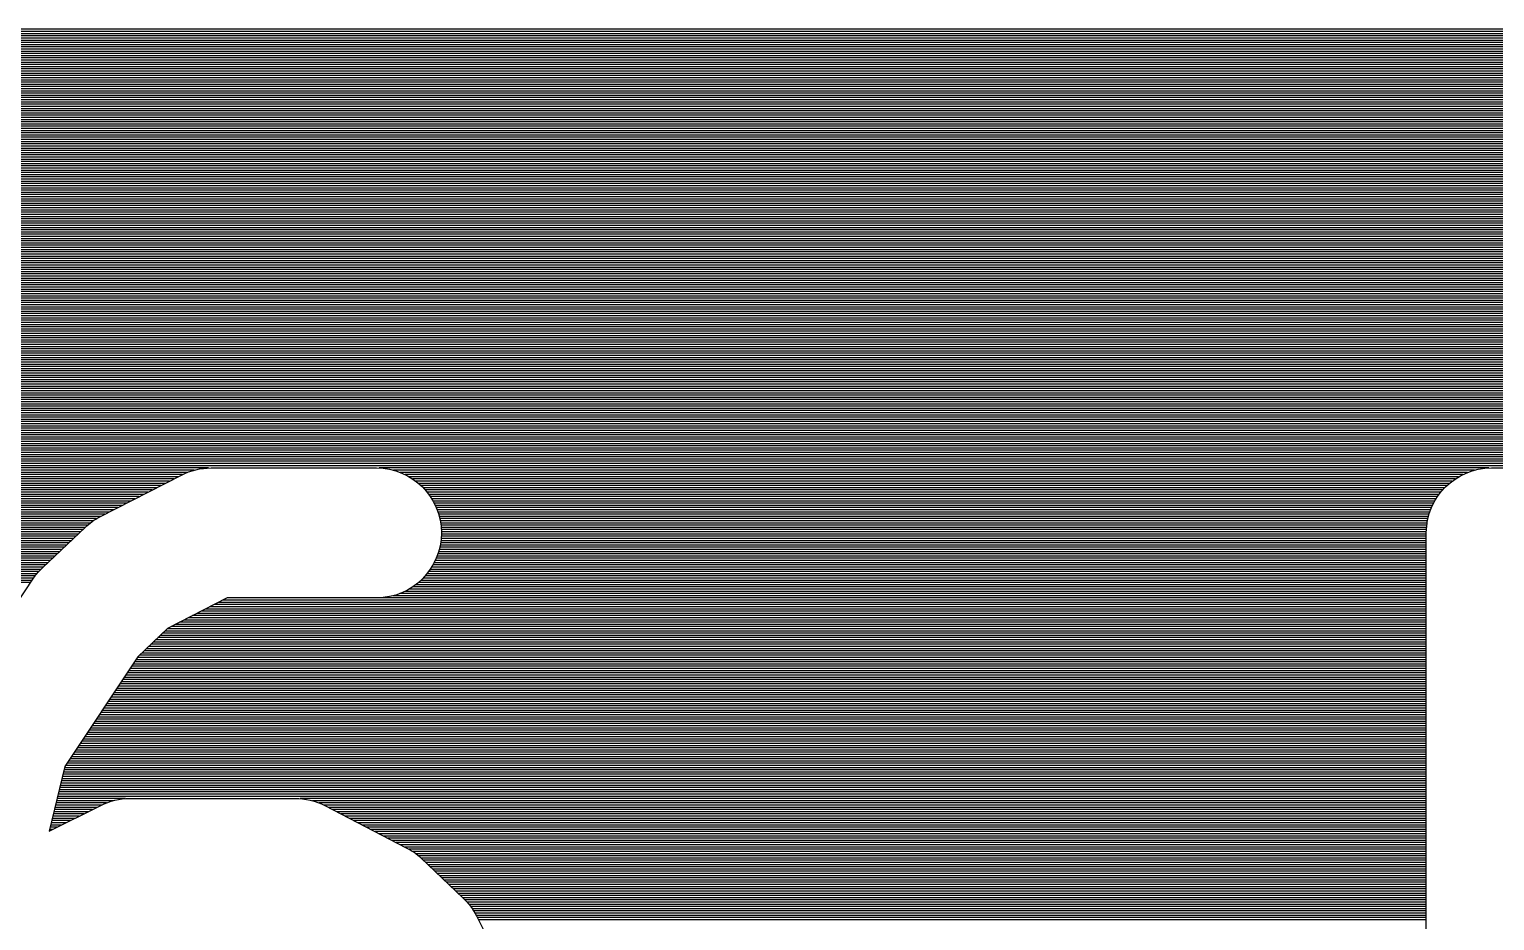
# Model space of a CAD drawing. Extents: x 0 to 5.72, y -4.73 to 0.03.
# Drawn here: x 2.209 to 3.898, y -1.007 to 0.02 of the extents above; entities that cross this region are included whole.
import ezdxf

# ---------------------------------------------------------------- set-up
doc = ezdxf.new("R2010")
doc.units = 0
doc.layers.get('0').update_dxf_attribs({"linetype": 'CONTINUOUS'})
doc.layers.add('Layer_1', color=7, linetype='CONTINUOUS')

msp = doc.modelspace()

# ---------------------------------------------------------------- linework, layer by layer
at = {"color": 7}
for points in [[(0, 0.0197), (0, -2.032371), (5.72058, -2.032371), (5.72058, 0.0197)], [(2.418456, -0.485697)], [(3.894335, -0.485697)]]:
    msp.add_lwpolyline(points, close=True, dxfattribs=at)
for points in [[(2.418456, -0.485697), (2.609144, -0.485697)], [(3.894335, -0.485697), (4.27519, -0.485697)], [(2.2903, -0.542024), (2.384351, -0.493964)], [(2.224669, -0.600418), (2.273244, -0.554429)], [(3.819403, -1.561602), (3.819403, -1.08411), (3.819403, -0.560627)], [(2.117699, -0.758033), (2.213821, -0.612821)], [(2.609144, -0.635559), (2.437059, -0.635559), (2.368331, -0.6707), (2.334224, -0.703255), (2.24999, -0.829861), (2.231903, -0.904276), (2.291331, -0.874819)], [(2.324923, -0.866552), (2.515093, -0.866552)], [(2.549715, -0.874819), (2.643248, -0.923397)], [(2.66082, -0.935282), (2.708879, -0.981276)], [(2.724381, -1.001944), (2.772958, -1.098581)]]:
    msp.add_lwpolyline(points, dxfattribs=at)
for points in [[(2.384351, -0.493964), (2.394906, -0.48855), (2.406594, -0.485717), (2.418456, -0.485697)], [(2.609144, -0.485697), (2.65051, -0.485735), (2.684035, -0.51926), (2.684074, -0.560627)], [(3.819403, -0.560627), (3.819445, -0.519261), (3.852969, -0.485738), (3.894335, -0.485697)], [(2.273244, -0.554429), (2.278317, -0.549511), (2.284059, -0.545335), (2.2903, -0.542024)], [(2.684074, -0.560627), (2.684036, -0.601994), (2.650511, -0.635521), (2.609144, -0.635559)], [(2.213821, -0.612821), (2.21697, -0.608301), (2.220608, -0.604142), (2.224669, -0.600418)], [(2.291331, -0.874819), (2.301731, -0.869484), (2.313234, -0.866653), (2.324923, -0.866552)], [(2.515093, -0.866552), (2.52713, -0.86649), (2.539005, -0.869325), (2.549715, -0.874819)], [(2.643248, -0.923397), (2.649639, -0.926506), (2.655555, -0.930508), (2.66082, -0.935282)], [(2.708879, -0.981276), (2.715203, -0.987217), (2.720448, -0.99421), (2.724381, -1.001944)]]:
    msp.add_open_spline(points, degree=3, dxfattribs=at)
at = {"layer": 'Layer_1', "color": 4}
for points in [[(0, -2.032371), (5.720587, -2.032371), (5.720587, -2.032371), (5.720587, -2.032371), (5.720587, -2.032371), (5.720587, -2.032371), (5.720587, 0.0197), (5.720587, 0.0197), (5.720587, 0.0197), (0, 0.0197)], [(0, -2.029831), (5.718047, -2.029831), (5.718047, 0.01716), (0.00254, 0.01716)], [(0.00254, -2.027291), (5.715507, -2.027291), (5.715507, 0.01462), (0.00508, 0.01462)], [(0.00508, -2.024751), (5.712967, -2.024751), (5.712967, 0.01208), (0.00762, 0.01208)], [(0.00762, -2.022211), (5.710427, -2.022211), (5.710427, 0.00954), (0.01016, 0.00954)], [(0.01016, -2.019671), (5.707887, -2.019671), (5.707887, 0.007), (0.0127, 0.007)], [(0.0127, -2.017131), (5.705347, -2.017131), (5.705347, 0.00446), (0.01524, 0.00446)], [(0.01524, -2.014591), (5.702807, -2.014591), (5.702807, 0.00192), (0.01778, 0.00192)], [(0.01778, -2.012051), (5.700267, -2.012051), (5.700267, -0.00062), (0.02032, -0.00062)], [(0.02032, -2.009511), (5.697728, -2.009511), (5.697728, -0.00316), (0.02286, -0.00316)], [(0.02286, -2.006971), (5.695188, -2.006971), (5.695188, -0.0057), (0.0254, -0.0057)], [(0.0254, -2.004431), (5.692648, -2.004431), (5.692648, -0.00824), (0.02794, -0.00824)], [(0.02794, -2.001891), (5.690108, -2.001891), (5.690108, -0.01078), (0.03048, -0.01078)], [(0.03048, -1.999351), (5.687568, -1.999351), (5.687568, -0.01332), (0.03302, -0.01332)], [(0.03302, -1.996811), (5.685028, -1.996811), (5.685028, -0.01586), (0.03556, -0.01586)], [(0.03556, -1.994271), (5.682488, -1.994271), (5.682488, -0.0184), (0.0381, -0.0184)], [(0.0381, -1.991731), (5.679948, -1.991731), (5.679948, -0.02094), (0.04064, -0.02094)], [(0.04064, -1.989191), (5.677408, -1.989191), (5.677408, -0.02348), (0.04318, -0.02348)], [(0.04318, -1.986651), (5.674868, -1.986651), (5.674868, -0.02602), (0.04572, -0.02602)], [(0.04572, -1.984111), (5.672328, -1.984111), (5.672328, -0.02856), (0.04826, -0.02856)], [(0.04826, -1.981571), (5.669788, -1.981571), (5.669788, -0.0311), (0.0508, -0.0311)], [(0.0508, -1.979031), (5.667248, -1.979031), (5.667248, -0.03364), (0.05334, -0.03364)], [(0.05334, -1.976491), (5.664708, -1.976491), (5.664708, -0.03618), (0.05588, -0.03618)], [(0.05588, -1.973951), (5.662168, -1.973951), (5.662168, -0.03872), (0.05842, -0.03872)], [(0.05842, -1.971411), (5.659628, -1.971411), (5.659628, -0.04126), (0.06096, -0.04126)], [(0.06096, -1.968871), (5.657088, -1.968871), (5.657088, -0.0438), (0.0635, -0.0438)], [(0.0635, -1.966331), (5.654548, -1.966331), (5.654548, -0.04634), (0.06604, -0.04634)], [(0.06604, -1.963791), (5.652008, -1.963791), (5.652008, -0.04888), (0.06858, -0.04888)], [(0.06858, -1.961251), (5.649468, -1.961251), (5.649468, -0.05142), (0.07112, -0.05142)], [(0.07112, -1.958711), (5.646928, -1.958711), (5.646928, -0.05396), (0.07366, -0.05396)], [(0.07366, -1.956171), (5.644388, -1.956171), (5.644388, -0.0565), (0.0762, -0.0565)], [(0.0762, -1.953631), (5.641848, -1.953631), (5.641848, -0.05904), (0.07874, -0.05904)], [(0.07874, -1.951091), (5.639308, -1.951091), (5.639308, -0.06158), (0.08128, -0.06158)], [(0.08128, -1.948551), (5.636768, -1.948551), (5.636768, -0.06412), (0.08382, -0.06412)], [(0.08382, -1.946011), (5.634228, -1.946011), (5.634228, -0.06666), (0.08636, -0.06666)], [(0.08636, -1.943471), (5.631688, -1.943471), (5.631688, -0.0692), (0.0889, -0.0692)], [(0.0889, -1.940931), (5.629148, -1.940931), (5.629148, -0.07174), (0.09144, -0.07174)], [(0.09144, -1.938391), (5.626608, -1.938391), (5.626608, -0.07428), (0.09398, -0.07428)], [(0.09398, -1.935851), (5.624068, -1.935851), (5.624068, -0.07682), (0.09652, -0.07682)], [(0.09652, -1.933311), (5.621528, -1.933311), (5.621528, -0.07936), (0.09906, -0.07936)], [(0.09906, -1.930771), (5.618988, -1.930771), (5.618988, -0.0819), (0.1016, -0.0819)], [(0.1016, -1.928231), (5.616448, -1.928231), (5.616448, -0.08444), (0.10414, -0.08444)], [(0.10414, -1.925691), (5.613908, -1.925691), (5.613908, -0.08698), (0.10668, -0.08698)], [(0.10668, -1.923151), (5.611368, -1.923151), (5.611368, -0.08952), (0.10922, -0.08952)], [(0.10922, -1.920611), (5.608828, -1.920611), (5.608828, -0.09206), (0.11176, -0.09206)], [(0.11176, -1.918071), (5.606288, -1.918071), (5.606288, -0.0946), (0.1143, -0.0946)], [(0.1143, -1.915531), (5.603748, -1.915531), (5.603748, -0.09714), (0.11684, -0.09714)], [(0.11684, -1.912991), (5.601208, -1.912991), (5.601208, -0.09968), (0.11938, -0.09968)], [(0.11938, -1.910451), (5.598668, -1.910451), (5.598668, -0.10222), (0.12192, -0.10222)], [(0.12192, -1.907911), (5.596128, -1.907911), (5.596128, -0.10476), (0.12446, -0.10476)], [(0.12446, -1.905371), (5.593588, -1.905371), (5.593588, -0.1073), (0.127, -0.1073)], [(0.127, -1.902831), (5.591048, -1.902831), (5.591048, -0.10984), (0.12954, -0.10984)], [(0.12954, -1.900291), (5.588508, -1.900291), (5.588508, -0.11238), (0.13208, -0.11238)], [(0.13208, -1.897751), (5.585968, -1.897751), (5.585968, -0.11492), (0.13462, -0.11492)], [(0.13462, -1.895211), (5.583428, -1.895211), (5.583428, -0.11746), (0.13716, -0.11746)], [(0.13716, -1.892671), (5.580888, -1.892671), (5.580888, -0.12), (0.1397, -0.12)], [(0.1397, -1.890131), (5.578348, -1.890131), (5.578348, -0.12254), (0.14224, -0.12254)], [(0.14224, -1.887591), (5.575808, -1.887591), (5.575808, -0.12508), (0.14478, -0.12508)], [(0.14478, -1.885051), (5.573268, -1.885051), (5.573268, -0.12762), (0.14732, -0.12762)], [(0.14732, -1.882511), (5.570728, -1.882511), (5.570728, -0.13016), (0.14986, -0.13016)], [(0.14986, -1.879971), (5.568188, -1.879971), (5.568188, -0.1327), (0.1524, -0.1327)], [(0.1524, -1.877431), (5.565648, -1.877431), (5.565648, -0.13524), (0.15494, -0.13524)], [(0.15494, -1.573403), (0.15494, -1.874891), (5.563108, -1.874891), (5.563108, -0.13778), (0.15748, -0.13778), (0.15748, -0.538104)], [(0.15748, -1.58413), (0.15748, -1.872351), (5.560568, -1.872351), (5.560568, -0.14032), (0.16002, -0.14032), (0.16002, -0.531249)], [(0.16002, -1.590985), (0.16002, -1.869811), (5.558028, -1.869811), (5.558028, -0.14286), (0.16256, -0.14286), (0.16256, -0.525895)], [(0.16256, -1.596339), (0.16256, -1.867271), (5.555488, -1.867271), (5.555488, -0.1454), (0.1651, -0.1454), (0.1651, -0.521427)], [(0.1651, -1.600807), (0.1651, -1.864731), (5.552948, -1.864731), (5.552948, -0.14794), (0.16764, -0.14794), (0.16764, -0.517566)], [(0.16764, -1.604668), (0.16764, -1.862191), (5.550408, -1.862191), (5.550408, -0.15048), (0.17018, -0.15048), (0.17018, -0.514162)], [(0.17018, -1.608072), (0.17018, -1.859651), (5.547868, -1.859651), (5.547868, -0.15302), (0.17272, -0.15302), (0.17272, -0.511119)], [(0.17272, -1.611112), (0.17272, -1.857111), (5.545328, -1.857111), (5.545328, -0.15556), (0.17526, -0.15556), (0.17526, -0.508379)], [(0.17526, -1.613855), (0.17526, -1.854571), (5.542788, -1.854571), (5.542788, -0.1581), (0.1778, -0.1581), (0.1778, -0.50589)], [(5.540248, -0.54547), (5.540248, -0.16064), (0.18034, -0.16064), (0.18034, -0.503624)], [(5.537708, -0.536199), (5.537708, -0.16318), (0.18288, -0.16318), (0.18288, -0.501551)], [(5.535168, -0.529786), (5.535168, -0.16572), (0.18542, -0.16572), (0.18542, -0.499656)], [(5.532628, -0.524673), (5.532628, -0.16826), (0.18796, -0.16826), (0.18796, -0.497919)], [(5.530088, -0.520365), (5.530088, -0.1708), (0.1905, -0.1708), (0.1905, -0.496332)], [(5.527548, -0.516624), (5.527548, -0.17334), (0.19304, -0.17334), (0.19304, -0.494879)], [(5.525008, -0.513317), (5.525008, -0.17588), (0.19558, -0.17588), (0.19558, -0.493553)], [(5.522468, -0.510355), (5.522468, -0.17842), (0.19812, -0.17842), (0.19812, -0.492349)], [(5.519928, -0.507683), (5.519928, -0.18096), (0.20066, -0.18096), (0.20066, -0.491257)], [(5.517388, -0.505257), (5.517388, -0.1835), (0.2032, -0.1835), (0.2032, -0.490274)], [(5.514848, -0.503045), (5.514848, -0.18604), (0.20574, -0.18604), (0.20574, -0.489395)], [(5.512308, -0.501023), (5.512308, -0.18858), (0.20828, -0.18858), (0.20828, -0.488615)], [(5.509768, -0.499169), (5.509768, -0.19112), (0.21082, -0.19112), (0.21082, -0.487932)], [(5.507228, -0.497472), (5.507228, -0.19366), (0.21336, -0.19366), (0.21336, -0.487345)], [(5.504688, -0.495918), (5.504688, -0.1962), (0.2159, -0.1962), (0.2159, -0.486847)], [(5.502148, -0.494498), (5.502148, -0.19874), (0.21844, -0.19874), (0.21844, -0.486443)], [(5.499608, -0.4932), (5.499608, -0.20128), (0.22098, -0.20128), (0.22098, -0.486126)], [(5.497068, -0.492021), (5.497068, -0.20382), (0.22352, -0.20382), (0.22352, -0.485895)], [(5.494528, -0.490957), (5.494528, -0.20636), (0.22606, -0.20636), (0.22606, -0.485752)], [(5.491988, -0.489999), (5.491988, -0.2089), (0.2286, -0.2089), (0.2286, -0.485697)], [(5.489448, -0.489146), (5.489448, -0.21144), (0.23114, -0.21144), (0.23114, -0.485697)], [(5.486908, -0.488392), (5.486908, -0.21398), (0.23368, -0.21398), (0.23368, -0.485697)], [(5.484368, -0.487736), (5.484368, -0.21652), (0.23622, -0.21652), (0.23622, -0.485697)], [(5.481828, -0.487172), (5.481828, -0.21906), (0.23876, -0.21906), (0.23876, -0.485697)], [(5.479288, -0.486702), (5.479288, -0.2216), (0.2413, -0.2216), (0.2413, -0.485697)], [(5.476748, -0.486324), (5.476748, -0.22414), (0.24384, -0.22414), (0.24384, -0.485697)], [(5.474208, -0.486032), (5.474208, -0.22668), (0.24638, -0.22668), (0.24638, -0.485697)], [(5.471668, -0.485826), (5.471668, -0.22922), (0.24892, -0.22922), (0.24892, -0.485697)], [(5.469128, -0.485709), (5.469128, -0.23176), (0.25146, -0.23176), (0.25146, -0.485697)], [(5.466588, -0.485679), (5.466588, -0.2343), (0.254, -0.2343), (0.254, -0.485697)], [(5.464048, -0.485735), (5.464048, -0.23684), (0.25654, -0.23684), (0.25654, -0.485697)], [(5.461508, -0.485874), (5.461508, -0.23938), (0.25908, -0.23938), (0.25908, -0.485697)], [(5.458968, -0.4861), (5.458968, -0.24192), (0.26162, -0.24192), (0.26162, -0.485697)], [(5.456428, -0.486415), (5.456428, -0.24446), (0.26416, -0.24446), (0.26416, -0.485697)], [(5.453888, -0.486817), (5.453888, -0.247), (0.2667, -0.247), (0.2667, -0.485697)], [(5.451348, -0.487309), (5.451348, -0.24954), (0.26924, -0.24954), (0.26924, -0.485697)], [(5.448808, -0.487894), (5.448808, -0.25208), (0.27178, -0.25208), (0.27178, -0.485697)], [(5.446268, -0.488569), (5.446268, -0.25462), (0.27432, -0.25462), (0.27432, -0.485697)], [(5.443728, -0.489341), (5.443728, -0.25716), (0.27686, -0.25716), (0.27686, -0.485697)], [(5.441188, -0.490215), (5.441188, -0.2597), (0.2794, -0.2597), (0.2794, -0.485697)], [(5.438648, -0.491191), (5.438648, -0.26224), (0.28194, -0.26224), (0.28194, -0.485697)], [(5.436108, -0.492273), (5.436108, -0.26478), (0.28448, -0.26478), (0.28448, -0.485697)], [(5.433568, -0.493472), (5.433568, -0.26732), (0.28702, -0.26732), (0.28702, -0.485697)], [(5.431028, -0.494787), (5.431028, -0.26986), (0.28956, -0.26986), (0.28956, -0.485697)], [(5.428488, -0.49623), (5.428488, -0.2724), (0.2921, -0.2724), (0.2921, -0.485697)], [(5.425948, -0.49781), (5.425948, -0.27494), (0.29464, -0.27494), (0.29464, -0.485697)], [(5.423408, -0.499537), (5.423408, -0.27748), (0.29718, -0.27748), (0.29718, -0.485697)], [(5.420868, -0.501424), (5.420868, -0.28002), (0.29972, -0.28002), (0.29972, -0.485697)], [(5.418328, -0.503487), (5.418328, -0.28256), (0.30226, -0.28256), (0.30226, -0.485697)], [(5.415788, -0.505747), (5.415788, -0.2851), (0.3048, -0.2851), (0.3048, -0.485697)], [(5.413248, -0.508226), (5.413248, -0.28764), (0.30734, -0.28764), (0.30734, -0.485697)], [(5.410708, -0.510962), (5.410708, -0.29018), (0.30988, -0.29018), (0.30988, -0.485697)], [(5.408168, -0.513995), (5.408168, -0.29272), (0.31242, -0.29272), (0.31242, -0.485697)], [(5.405628, -0.517388), (5.405628, -0.29526), (0.31496, -0.29526), (0.31496, -0.485697)], [(5.403088, -0.521152), (5.403088, -0.2978), (0.3175, -0.2978), (0.3175, -0.485697)], [(5.400548, -0.52497), (5.400548, -0.30034), (0.32004, -0.30034), (0.32004, -0.485697)], [(5.398008, -0.528788), (5.398008, -0.30288), (0.32258, -0.30288), (0.32258, -0.485697)], [(5.395468, -0.532603), (5.395468, -0.30542), (0.32512, -0.30542), (0.32512, -0.485697)], [(5.392928, -0.53642), (5.392928, -0.30796), (0.32766, -0.30796), (0.32766, -0.485697)], [(5.390388, -0.540238), (5.390388, -0.3105), (0.3302, -0.3105), (0.3302, -0.485697)], [(5.387848, -0.544056), (5.387848, -0.31304), (0.33274, -0.31304), (0.33274, -0.485697)], [(5.385308, -0.547873), (5.385308, -0.31558), (0.33528, -0.31558), (0.33528, -0.485697)], [(5.382768, -0.551691), (5.382768, -0.31812), (0.33782, -0.31812), (0.33782, -0.485697)], [(5.380228, -0.555508), (5.380228, -0.32066), (0.34036, -0.32066), (0.34036, -0.485697)], [(5.377688, -0.559324), (5.377688, -0.3232), (0.3429, -0.3232), (0.3429, -0.485697)], [(5.375148, -0.563141), (5.375148, -0.32574), (0.34544, -0.32574), (0.34544, -0.485697)], [(5.372608, -0.566959), (5.372608, -0.32828), (0.34798, -0.32828), (0.34798, -0.485697)], [(5.370068, -0.570776), (5.370068, -0.33082), (0.35052, -0.33082), (0.35052, -0.485697)], [(5.367528, -0.574594), (5.367528, -0.33336), (0.35306, -0.33336), (0.35306, -0.485697)], [(5.364988, -0.578412), (5.364988, -0.3359), (0.3556, -0.3359), (0.3556, -0.485697)], [(5.362448, -0.582229), (5.362448, -0.33844), (0.35814, -0.33844), (0.35814, -0.485697)], [(5.359908, -0.586044), (5.359908, -0.34098), (0.36068, -0.34098), (0.36068, -0.485697)], [(5.357368, -0.589862), (5.357368, -0.34352), (0.36322, -0.34352), (0.36322, -0.485697)], [(5.354828, -0.59368), (5.354828, -0.34606), (0.36576, -0.34606), (0.36576, -0.485697)], [(5.352288, -0.597497), (5.352288, -0.3486), (0.3683, -0.3486), (0.3683, -0.485697)], [(5.349748, -0.601315), (5.349748, -0.35114), (0.37084, -0.35114), (0.37084, -0.485697)], [(5.347208, -0.605132), (5.347208, -0.35368), (0.37338, -0.35368), (0.37338, -0.485697)], [(5.344668, -0.60895), (5.344668, -0.35622), (0.37592, -0.35622), (0.37592, -0.485697)], [(5.342128, -0.612765), (5.342128, -0.35876), (0.37846, -0.35876), (0.37846, -0.485697)], [(5.339588, -0.616583), (5.339588, -0.3613), (0.381, -0.3613), (0.381, -0.485697)], [(5.337048, -0.6204), (5.337048, -0.36384), (0.38354, -0.36384), (0.38354, -0.485697)], [(5.334508, -0.624218), (5.334508, -0.36638), (0.38608, -0.36638), (0.38608, -0.485697)], [(5.331968, -0.628036), (5.331968, -0.36892), (0.38862, -0.36892), (0.38862, -0.485697)], [(5.329428, -0.631853), (5.329428, -0.37146), (0.39116, -0.37146), (0.39116, -0.485697)], [(5.326888, -0.635671), (5.326888, -0.374), (0.3937, -0.374), (0.3937, -0.485697)], [(5.324348, -0.639486), (5.324348, -0.37654), (0.39624, -0.37654), (0.39624, -0.485697)], [(5.321808, -0.643304), (5.321808, -0.37908), (0.39878, -0.37908), (0.39878, -0.485697)], [(5.319268, -0.647121), (5.319268, -0.38162), (0.40132, -0.38162), (0.40132, -0.485697)], [(5.316728, -0.650939), (5.316728, -0.38416), (0.40386, -0.38416), (0.40386, -0.485697)], [(5.314188, -0.654756), (5.314188, -0.3867), (0.4064, -0.3867), (0.4064, -0.485697)], [(5.311648, -0.658574), (5.311648, -0.38924), (0.40894, -0.38924), (0.40894, -0.485697)], [(5.309108, -0.662392), (5.309108, -0.39178), (0.41148, -0.39178), (0.41148, -0.485697)], [(5.306568, -0.666207), (5.306568, -0.39432), (0.41402, -0.39432), (0.41402, -0.485697)], [(5.304028, -0.670024), (5.304028, -0.39686), (0.41656, -0.39686), (0.41656, -0.485697)], [(5.301488, -0.673842), (5.301488, -0.3994), (0.4191, -0.3994), (0.4191, -0.485697)], [(5.298948, -0.67766), (5.298948, -0.40194), (0.42164, -0.40194), (0.42164, -0.485697)], [(5.296408, -0.681477), (5.296408, -0.40448), (0.42418, -0.40448), (0.42418, -0.485697)], [(5.293868, -0.685295), (5.293868, -0.40702), (0.42672, -0.40702), (0.42672, -0.485697)], [(5.291328, -0.689112), (5.291328, -0.40956), (0.42926, -0.40956), (0.42926, -0.485697)], [(5.288788, -0.692928), (5.288788, -0.4121), (0.4318, -0.4121), (0.4318, -0.485697)], [(5.286248, -0.696745), (5.286248, -0.41464), (0.43434, -0.41464), (0.43434, -0.485697)], [(5.283708, -0.700563), (5.283708, -0.41718), (0.43688, -0.41718), (0.43688, -0.485697)], [(5.281168, -0.70438), (5.281168, -0.41972), (0.43942, -0.41972), (0.43942, -0.485697)], [(5.278628, -0.708198), (5.278628, -0.42226), (0.44196, -0.42226), (0.44196, -0.485697)], [(5.276088, -0.712016), (5.276088, -0.4248), (0.4445, -0.4248), (0.4445, -0.485697)], [(5.273548, -0.715833), (5.273548, -0.42734), (0.44704, -0.42734), (0.44704, -0.485697)], [(5.271008, -0.719648), (5.271008, -0.42988), (0.44958, -0.42988), (0.44958, -0.485697)], [(5.268468, -0.723466), (5.268468, -0.43242), (0.45212, -0.43242), (0.45212, -0.485697)], [(5.265928, -0.727284), (5.265928, -0.43496), (0.45466, -0.43496), (0.45466, -0.485697)], [(5.263388, -0.731101), (5.263388, -0.4375), (0.4572, -0.4375), (0.4572, -0.485697)], [(5.260848, -0.734919), (5.260848, -0.44004), (0.45974, -0.44004), (0.45974, -0.485697)], [(5.258308, -0.738736), (5.258308, -0.44258), (0.46228, -0.44258), (0.46228, -0.485697)], [(5.255768, -0.742554), (5.255768, -0.44512), (0.46482, -0.44512), (0.46482, -0.485697)], [(5.253228, -0.746369), (5.253228, -0.44766), (0.46736, -0.44766), (0.46736, -0.485697)], [(5.250688, -0.750187), (5.250688, -0.4502), (0.4699, -0.4502), (0.4699, -0.485697)], [(5.248148, -0.754004), (5.248148, -0.45274), (0.47244, -0.45274), (0.47244, -0.485697)], [(5.245608, -0.757822), (5.245608, -0.45528), (0.47498, -0.45528), (0.47498, -0.485697)], [(5.243068, -0.76164), (5.243068, -0.45782), (0.47752, -0.45782), (0.47752, -0.485697)], [(5.240528, -0.765457), (5.240528, -0.46036), (0.48006, -0.46036), (0.48006, -0.485697)], [(5.237988, -0.769275), (5.237988, -0.4629), (0.4826, -0.4629), (0.4826, -0.485697)], [(5.235448, -0.77309), (5.235448, -0.46544), (0.48514, -0.46544), (0.48514, -0.485697)], [(5.232908, -0.776908), (5.232908, -0.46798), (0.48768, -0.46798), (0.48768, -0.485697)], [(5.230368, -0.780725), (5.230368, -0.47052), (0.49022, -0.47052), (0.49022, -0.485697)], [(5.227828, -0.784543), (5.227828, -0.47306), (0.49276, -0.47306), (0.49276, -0.485697)], [(5.225288, -0.78836), (5.225288, -0.4756), (0.4953, -0.4756), (0.4953, -0.485697)], [(5.222748, -0.792178), (5.222748, -0.47814), (0.49784, -0.47814), (0.49784, -0.485697)], [(5.220208, -0.795996), (5.220208, -0.48068), (0.50038, -0.48068), (0.50038, -0.485697)], [(5.217668, -0.799811), (5.217668, -0.48322), (0.50292, -0.48322), (0.50292, -0.485697)], [(2.415497, -0.48576), (1.469105, -0.48576)], [(2.398994, -0.4883), (1.48558, -0.4883)], [(3.891305, -0.48576), (2.612187, -0.48576)], [(3.874744, -0.4883), (2.628722, -0.4883)], [(2.391288, -0.49084), (1.493286, -0.49084)], [(2.385514, -0.49338), (1.499057, -0.49338)], [(2.380523, -0.49592), (1.503792, -0.49592)], [(2.375553, -0.49846), (1.507843, -0.49846)], [(2.370582, -0.501), (1.511391, -0.501)], [(2.365611, -0.50354), (1.514551, -0.50354)], [(2.36064, -0.50608), (1.517391, -0.50608)], [(3.867048, -0.49084), (2.636418, -0.49084)], [(3.861308, -0.49338), (2.642184, -0.49338)], [(3.856583, -0.49592), (2.646908, -0.49592)], [(3.852545, -0.49846), (2.650947, -0.49846)], [(3.848989, -0.501), (2.654478, -0.501)], [(3.845839, -0.50354), (2.657627, -0.50354)], [(3.842994, -0.50608), (2.660472, -0.50608)], [(2.355669, -0.50862), (1.519961, -0.50862)], [(2.350699, -0.51116), (1.522303, -0.51116)], [(2.345728, -0.5137), (1.524439, -0.5137)], [(2.340757, -0.51624), (1.526395, -0.51624)], [(2.335786, -0.51878), (1.528183, -0.51878)], [(2.330816, -0.52132), (1.529822, -0.52132)], [(3.840429, -0.50862), (2.663037, -0.50862)], [(3.838092, -0.51116), (2.6654, -0.51116)], [(3.835958, -0.5137), (2.667533, -0.5137)], [(3.834003, -0.51624), (2.669489, -0.51624)], [(3.832199, -0.51878), (2.671267, -0.51878)], [(3.830574, -0.52132), (2.672918, -0.52132)], [(2.325845, -0.52386), (1.53132, -0.52386)], [(2.320874, -0.5264), (1.532689, -0.5264)], [(2.315903, -0.52894), (1.533936, -0.52894)], [(2.310932, -0.53148), (1.535067, -0.53148)], [(2.305962, -0.53402), (1.536085, -0.53402)], [(2.300991, -0.53656), (1.537002, -0.53656)], [(2.29602, -0.5391), (1.537815, -0.5391)], [(3.82905, -0.52386), (2.674417, -0.52386)], [(3.827678, -0.5264), (2.675788, -0.5264)], [(3.826433, -0.52894), (2.677033, -0.52894)], [(3.825316, -0.53148), (2.678176, -0.53148)], [(3.8243, -0.53402), (2.679192, -0.53402)], [(3.823385, -0.53656), (2.680106, -0.53656)], [(3.822573, -0.5391), (2.680919, -0.5391)], [(2.291052, -0.54164), (1.538531, -0.54164)], [(2.286505, -0.54418), (1.539151, -0.54418)], [(2.282604, -0.54672), (1.539677, -0.54672)], [(2.279167, -0.54926), (1.540114, -0.54926)], [(2.276099, -0.5518), (1.540462, -0.5518)], [(2.273335, -0.55434), (1.540723, -0.55434)], [(2.270656, -0.55688), (1.540896, -0.55688)], [(3.821836, -0.54164), (2.68163, -0.54164)], [(3.821226, -0.54418), (2.68224, -0.54418)], [(3.820693, -0.54672), (2.682773, -0.54672)], [(3.820261, -0.54926), (2.683205, -0.54926)], [(3.819931, -0.5518), (2.683561, -0.5518)], [(3.819677, -0.55434), (2.683815, -0.55434)], [(3.819499, -0.55688), (2.683967, -0.55688)], [(2.267973, -0.55942), (1.540982, -0.55942)], [(2.265289, -0.56196), (1.540992, -0.56196)], [(2.262606, -0.5645), (1.540992, -0.5645)], [(2.259924, -0.56704), (1.540992, -0.56704)], [(2.257242, -0.56958), (1.540992, -0.56958)], [(2.254557, -0.57212), (1.540992, -0.57212)], [(3.819398, -0.57212), (2.68318, -0.57212)], [(3.819398, -0.56958), (2.683535, -0.56958)], [(3.819398, -0.56704), (2.683789, -0.56704)], [(3.819398, -0.5645), (2.683967, -0.5645)], [(3.819423, -0.55942), (2.684069, -0.55942)], [(3.819398, -0.56196), (2.684069, -0.56196)], [(2.251875, -0.57466), (1.540992, -0.57466)], [(2.249193, -0.5772), (1.540992, -0.5772)], [(2.24651, -0.57974), (1.540992, -0.57974)], [(2.243826, -0.58228), (1.540992, -0.58228)], [(2.241143, -0.58482), (1.540992, -0.58482)], [(2.238461, -0.58736), (1.540992, -0.58736)], [(2.235779, -0.5899), (1.540992, -0.5899)], [(3.819398, -0.5899), (2.678125, -0.5899)], [(3.819398, -0.58736), (2.679141, -0.58736)], [(3.819398, -0.58482), (2.680055, -0.58482)], [(3.819398, -0.58228), (2.680868, -0.58228)], [(3.819398, -0.57974), (2.681605, -0.57974)], [(3.819398, -0.5772), (2.682214, -0.5772)], [(3.819398, -0.57466), (2.682748, -0.57466)], [(2.233097, -0.59244), (1.540992, -0.59244)], [(2.230412, -0.59498), (1.540992, -0.59498)], [(2.22773, -0.59752), (1.540992, -0.59752)], [(2.225047, -0.60006), (1.540992, -0.60006)], [(2.222388, -0.6026), (1.540992, -0.6026)], [(2.219957, -0.60514), (1.540992, -0.60514)], [(2.217742, -0.60768), (1.540992, -0.60768)], [(3.819398, -0.60768), (2.667432, -0.60768)], [(3.819398, -0.60514), (2.669387, -0.60514)], [(3.819398, -0.6026), (2.671191, -0.6026)], [(3.819398, -0.60006), (2.672842, -0.60006)], [(3.819398, -0.59752), (2.67434, -0.59752)], [(3.819398, -0.59498), (2.675737, -0.59498)], [(3.819398, -0.59244), (2.676982, -0.59244)], [(2.215718, -0.61022), (1.540992, -0.61022)], [(2.213864, -0.61276), (1.540992, -0.61276)], [(2.21218, -0.6153), (1.540992, -0.6153)], [(2.210498, -0.61784), (1.540992, -0.61784)], [(3.819398, -0.62292), (2.650744, -0.62292)], [(3.819398, -0.62038), (2.654325, -0.62038)], [(3.819398, -0.61784), (2.6575, -0.61784)], [(3.819398, -0.6153), (2.660345, -0.6153)], [(3.819398, -0.61276), (2.662936, -0.61276)], [(3.819398, -0.61022), (2.665273, -0.61022)], [(3.819398, -0.6407), (2.427005, -0.6407)], [(3.819398, -0.63816), (2.431971, -0.63816)], [(3.819398, -0.63562), (2.436939, -0.63562)], [(3.819398, -0.63308), (2.628265, -0.63308)], [(3.819398, -0.63054), (2.636113, -0.63054)], [(3.819398, -0.628), (2.64193, -0.628)], [(3.819398, -0.62546), (2.64668, -0.62546)], [(3.819398, -0.65848), (2.39223, -0.65848)], [(3.819398, -0.65594), (2.397198, -0.65594)], [(3.819398, -0.6534), (2.402167, -0.6534)], [(3.819398, -0.65086), (2.407132, -0.65086)], [(3.819398, -0.64832), (2.412101, -0.64832)], [(3.819398, -0.64578), (2.417069, -0.64578)], [(3.819398, -0.64324), (2.422037, -0.64324)], [(3.819398, -0.67372), (2.365167, -0.67372)], [(3.819398, -0.67118), (2.367828, -0.67118)], [(3.819398, -0.66864), (2.37236, -0.66864)], [(3.819398, -0.6661), (2.377328, -0.6661)], [(3.819398, -0.66356), (2.382296, -0.66356)], [(3.819398, -0.66102), (2.387262, -0.66102)], [(3.819398, -0.6915), (2.346541, -0.6915)], [(3.819398, -0.68896), (2.3492, -0.68896)], [(3.819398, -0.68642), (2.351862, -0.68642)], [(3.819398, -0.68388), (2.354524, -0.68388)], [(3.819398, -0.68134), (2.357183, -0.68134)], [(3.819398, -0.6788), (2.359845, -0.6788)], [(3.819398, -0.67626), (2.362507, -0.67626)], [(3.819398, -0.70928), (2.330216, -0.70928)], [(3.819398, -0.70674), (2.331905, -0.70674)], [(3.819398, -0.7042), (2.333597, -0.7042)], [(3.819398, -0.70166), (2.335896, -0.70166)], [(3.819398, -0.69912), (2.338557, -0.69912)], [(3.819398, -0.69658), (2.341217, -0.69658)], [(3.819398, -0.69404), (2.343879, -0.69404)], [(3.819398, -0.72452), (2.320076, -0.72452)], [(3.819398, -0.72198), (2.321766, -0.72198)], [(3.819398, -0.71944), (2.323457, -0.71944)], [(3.819398, -0.7169), (2.325146, -0.7169)], [(3.819398, -0.71436), (2.326835, -0.71436)], [(3.819398, -0.71182), (2.328527, -0.71182)], [(3.819398, -0.7423), (2.308248, -0.7423)], [(3.819398, -0.73976), (2.309937, -0.73976)], [(3.819398, -0.73722), (2.311626, -0.73722)], [(3.819398, -0.73468), (2.313317, -0.73468)], [(3.819398, -0.73214), (2.315007, -0.73214)], [(3.819398, -0.7296), (2.316696, -0.7296)], [(3.819398, -0.72706), (2.318387, -0.72706)], [(3.819398, -0.76008), (2.296416, -0.76008)], [(3.819398, -0.75754), (2.298108, -0.75754)], [(3.819398, -0.755), (2.299797, -0.755)], [(3.819398, -0.75246), (2.301486, -0.75246)], [(3.819398, -0.74992), (2.303178, -0.74992)], [(3.819398, -0.74738), (2.304867, -0.74738)], [(3.819398, -0.74484), (2.306556, -0.74484)], [(3.819398, -0.77532), (2.286277, -0.77532)], [(3.819398, -0.77278), (2.287968, -0.77278)], [(3.819398, -0.77024), (2.289657, -0.77024)], [(3.819398, -0.7677), (2.291346, -0.7677)], [(3.819398, -0.76516), (2.293038, -0.76516)], [(3.819398, -0.76262), (2.294727, -0.76262)], [(3.819398, -0.7931), (2.274448, -0.7931)], [(3.819398, -0.79056), (2.27614, -0.79056)], [(3.819398, -0.78802), (2.277829, -0.78802)], [(3.819398, -0.78548), (2.279518, -0.78548)], [(3.819398, -0.78294), (2.281209, -0.78294)], [(3.819398, -0.7804), (2.282898, -0.7804)], [(3.819398, -0.77786), (2.284588, -0.77786)], [(3.819398, -0.80834), (2.264308, -0.80834)], [(3.819398, -0.8058), (2.266, -0.8058)], [(3.819398, -0.80326), (2.267689, -0.80326)], [(3.819398, -0.80072), (2.269378, -0.80072)], [(3.819398, -0.79818), (2.27107, -0.79818)], [(3.819398, -0.79564), (2.272759, -0.79564)], [(3.819398, -0.82612), (2.252479, -0.82612)], [(3.819398, -0.82358), (2.254169, -0.82358)], [(3.819398, -0.82104), (2.25586, -0.82104)], [(3.819398, -0.8185), (2.257549, -0.8185)], [(3.819398, -0.81596), (2.259238, -0.81596)], [(3.819398, -0.81342), (2.26093, -0.81342)], [(3.819398, -0.81088), (2.262619, -0.81088)], [(3.819398, -0.8439), (2.246579, -0.8439)], [(3.819398, -0.84136), (2.247196, -0.84136)], [(3.819398, -0.83882), (2.247813, -0.83882)], [(3.819398, -0.83628), (2.248431, -0.83628)], [(3.819398, -0.83374), (2.249048, -0.83374)], [(3.819398, -0.8312), (2.249665, -0.8312)], [(3.819398, -0.82866), (2.25079, -0.82866)], [(3.819398, -0.85914), (2.242873, -0.85914)], [(3.819398, -0.8566), (2.24349, -0.8566)], [(3.819398, -0.85406), (2.244108, -0.85406)], [(3.819398, -0.85152), (2.244725, -0.85152)], [(3.819398, -0.84898), (2.245342, -0.84898)], [(3.819398, -0.84644), (2.245962, -0.84644)], [(2.287095, -0.87692), (2.238553, -0.87692)], [(2.292202, -0.87438), (2.23917, -0.87438)], [(2.297897, -0.87184), (2.239787, -0.87184)], [(2.305441, -0.8693), (2.240404, -0.8693)], [(2.319947, -0.86676), (2.241021, -0.86676)], [(3.819398, -0.86422), (2.241639, -0.86422)], [(3.819398, -0.86168), (2.242256, -0.86168)], [(3.819398, -0.86676), (2.521079, -0.86676)], [(3.819398, -0.8693), (2.5356, -0.8693)], [(3.819398, -0.87184), (2.543149, -0.87184)], [(3.819398, -0.87438), (2.548839, -0.87438)], [(3.819398, -0.87692), (2.553767, -0.87692)], [(2.251222, -0.8947), (2.23423, -0.8947)], [(2.256345, -0.89216), (2.234847, -0.89216)], [(2.261471, -0.88962), (2.235464, -0.88962)], [(2.266597, -0.88708), (2.236084, -0.88708)], [(2.27172, -0.88454), (2.236701, -0.88454)], [(2.276846, -0.882), (2.237318, -0.882)], [(2.281969, -0.87946), (2.237935, -0.87946)], [(3.819398, -0.87946), (2.558643, -0.87946)], [(3.819398, -0.882), (2.563546, -0.882)], [(3.819398, -0.88454), (2.568422, -0.88454)], [(3.819398, -0.88708), (2.573325, -0.88708)], [(3.819398, -0.88962), (2.578201, -0.88962)], [(3.819398, -0.89216), (2.583104, -0.89216)], [(3.819398, -0.8947), (2.588006, -0.8947)], [(2.235848, -0.90232), (2.232378, -0.90232)], [(2.240973, -0.89978), (2.232995, -0.89978)], [(2.246096, -0.89724), (2.233612, -0.89724)], [(3.819398, -0.89724), (2.592883, -0.89724)], [(3.819398, -0.89978), (2.597785, -0.89978)], [(3.819398, -0.90232), (2.602662, -0.90232)], [(3.819398, -0.90486), (2.607564, -0.90486)], [(3.819398, -0.9074), (2.612441, -0.9074)], [(3.819398, -0.90994), (2.617343, -0.90994)], [(3.819398, -0.91248), (2.62222, -0.91248)], [(3.819398, -0.91502), (2.627122, -0.91502)], [(3.819398, -0.91756), (2.631999, -0.91756)], [(3.819398, -0.9201), (2.636901, -0.9201)], [(3.819398, -0.92264), (2.641803, -0.92264)], [(3.819398, -0.92518), (2.64668, -0.92518)], [(3.819398, -0.92772), (2.650947, -0.92772)], [(3.819398, -0.93026), (2.654655, -0.93026)], [(3.819398, -0.9328), (2.657932, -0.9328)], [(3.819398, -0.93534), (2.660878, -0.93534)], [(3.819398, -0.93788), (2.663545, -0.93788)], [(3.819398, -0.94042), (2.666187, -0.94042)], [(3.819398, -0.94296), (2.668854, -0.94296)], [(3.819398, -0.9455), (2.671496, -0.9455)], [(3.819398, -0.94804), (2.674163, -0.94804)], [(3.819398, -0.95058), (2.676804, -0.95058)], [(3.819398, -0.95312), (2.679471, -0.95312)], [(3.819398, -0.95566), (2.682113, -0.95566)], [(3.819398, -0.9582), (2.68478, -0.9582)], [(3.819398, -0.96074), (2.687421, -0.96074)], [(3.819398, -0.96328), (2.690063, -0.96328)], [(3.819398, -0.96582), (2.69273, -0.96582)], [(3.819398, -0.96836), (2.695372, -0.96836)], [(3.819398, -0.9709), (2.698039, -0.9709)], [(3.819398, -0.97344), (2.70068, -0.97344)], [(3.819398, -0.97598), (2.703347, -0.97598)], [(3.819398, -0.97852), (2.705989, -0.97852)], [(3.819398, -0.98106), (2.708656, -0.98106)], [(3.819398, -0.9836), (2.711247, -0.9836)], [(3.819398, -0.98614), (2.713609, -0.98614)], [(3.819398, -0.98868), (2.715768, -0.98868)], [(3.819398, -0.99122), (2.717749, -0.99122)], [(3.819398, -0.99376), (2.719552, -0.99376)], [(3.819398, -0.9963), (2.721203, -0.9963)], [(3.819398, -0.99884), (2.722702, -0.99884)], [(3.819398, -1.00138), (2.724099, -1.00138)], [(3.819398, -1.00392), (2.725369, -1.00392)], [(2.726537, -1.006211), (3.819398, -1.006211)]]:
    msp.add_lwpolyline(points, dxfattribs=at)

doc.saveas('drawing.dxf')
